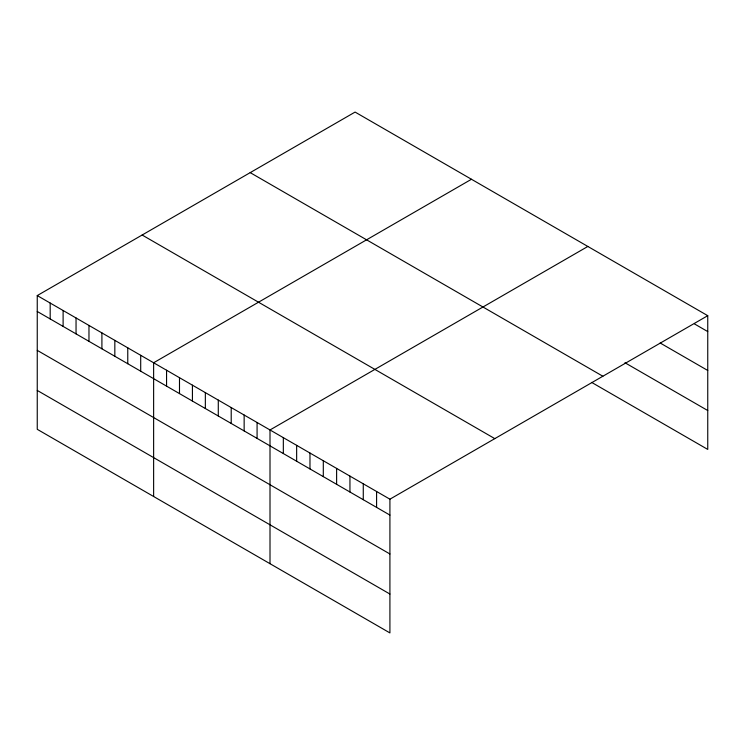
<?xml version="1.0" encoding="UTF-8"?>
<svg xmlns="http://www.w3.org/2000/svg" width="745" height="745" viewBox="0 0 745 745"><rect width="100%" height="100%" fill="white"/><g stroke="black" fill="none" stroke-linecap="round" stroke-linejoin="round"><path stroke-width="1.12" d="M37.25 295.579L389.914 499.187L389.914 632.924L37.25 429.316L37.25 295.579L355.086 112.076L707.75 315.684L707.75 449.421L591.651 382.399M471.464 179.266L153.628 362.768L153.628 496.505M587.842 246.455L270.007 429.958L270.007 563.695M389.914 499.187L707.75 315.684M694.424 323.889L707.75 331.581M660.172 342.998L707.75 370.47M624.962 362.74L707.75 410.532M250.199 172.626L602.863 376.234M142.137 235.02L494.801 438.628M37.25 311.475L389.914 515.084M37.25 350.364L389.914 553.973M37.25 390.427L389.914 594.035M376.588 491.495L376.588 507.392M363.271 483.803L363.271 499.699M349.945 476.111L349.945 492.007M336.619 468.419L336.619 484.315M323.302 460.727L323.302 476.623M309.976 453.035L309.976 468.931M296.65 445.342L296.65 461.239M283.333 437.65L283.333 453.547M257.081 422.49L257.081 438.386M244.146 415.03L244.146 430.927M231.211 407.562L231.211 423.458M218.285 400.093L218.285 415.989M205.35 392.624L205.35 408.53M192.424 385.165L192.424 401.061M179.489 377.696L179.489 393.593M166.563 370.228L166.563 386.133M140.703 355.3L140.703 371.196M127.767 347.831L127.767 363.737M114.832 340.372L114.832 356.268M101.907 332.903L101.907 348.8M88.972 325.435L88.972 341.34M76.046 317.975L76.046 333.872M63.111 310.507L63.111 326.403M50.185 303.038L50.185 318.944"/></g></svg>
